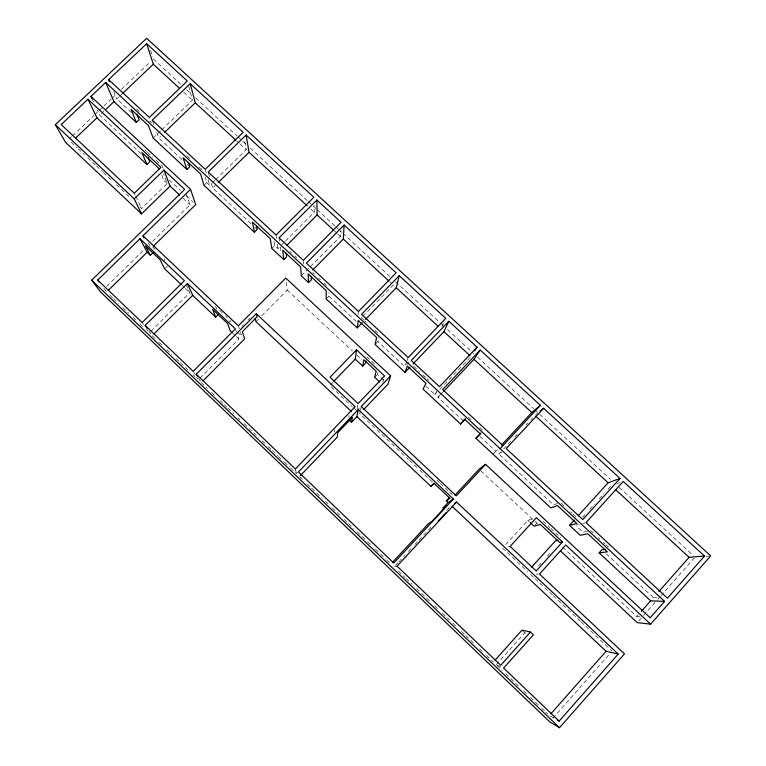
<?xml version="1.0" encoding="UTF-8"?>
<svg xmlns="http://www.w3.org/2000/svg" width="766" height="766" viewBox="0 0 766 766"><rect width="100%" height="100%" fill="white"/><g stroke="black" fill="none" stroke-linecap="round" stroke-linejoin="round"><path stroke-width="0.57" stroke-dasharray="3.83 2.87" d="M326.163 298.979L328.968 296.126L329.035 292.555M310.45 266.625L340.391 236.378L340.679 230.499M334.426 432.014L334.589 429.783M358.057 314.711L358.478 311.475M348.836 417.403L349.133 415.45M357.109 408.766L357.904 404.611M360.365 410.605L359.714 413.669L408.517 459.581M360.585 409.58L361.016 407.531M375.79 343.771L377.897 341.598L378.797 337.547M378.002 372.314L377.485 374.373L383.603 380.089M382.77 382.215L383.68 379.093M406.66 361.581L404.802 366.608L377.897 341.598M407.033 360.575L408.154 357.569M441.877 326.785L443.801 322.582M425.858 386.169L434.916 394.586L437.788 389.645M463.401 421.07L437.932 397.401L439.713 394.471M552.861 718.259L609.726 653.8M638.815 620.833L642.77 616.352M643.564 615.452L657.017 600.199M657.812 599.309L660.187 596.618M660.972 595.718L694.216 558.041M562.589 547.192L636.814 616.496L638.356 614.753M606.251 553.837L653.427 597.681L654.978 595.919M496.196 664.677L524.777 632.869L526.931 633.358M538.594 565.835L541.744 562.349M547.269 556.26L551.214 551.903M582.591 517.28L584.975 514.637M589.753 509.371L594.531 504.095M599.299 498.829L604.077 493.553M608.06 489.168L611.239 485.654M534.764 525.466L536.851 523.168L538.967 522.546M505.713 544.597L527.831 520.411L533.203 518.678M493.055 454.209L497.44 449.498M398.033 562.665L394.021 566.974L397.027 566.151M398.827 561.804L402.839 557.495M403.634 556.633L405.233 554.91M408.441 551.453L411.648 548.006M414.846 544.559L418.054 541.112M418.858 540.25L422.861 535.932M423.665 535.07L427.667 530.761M428.462 529.9L430.865 527.314M446.645 510.338L451.193 505.436M557.457 503.482L553.559 504.861L498.905 454.066L500.504 452.352M503.702 448.905L511.698 440.306M514.896 436.869L517.289 434.284M526.079 424.824L527.678 423.1M530.876 419.663L532.475 417.939M434.916 394.586L436.553 392.862M439.828 389.406L470.161 357.425M437.932 397.401L439.579 395.668M440.393 394.806L442.853 392.211M290.458 467.94L296.461 473.685L298.108 471.961M356.707 410.844L359.991 407.416M406.44 364.884L409.724 361.456M374.67 377.303L376.776 375.101M333.066 382.1L329.773 385.499L352.37 406.756M362.854 316.348L393.293 285.057L389.779 281.831M241.788 326.383L243.416 324.727M248.328 319.776L249.965 318.129M200.022 378.203L238.82 339.003L236.895 333.363M255.997 321.653L258.458 319.154M261.742 315.841L287.221 290.094L286.024 280.241M301.306 275.865L309.617 267.458M228.335 322.792L230.547 320.561L231.294 322.697M273.969 241.261L274.582 245.58L277.895 248.663L281.275 245.273M282.118 244.431L284.655 241.893M285.498 241.041L314.213 212.278L314.041 205.345M271.767 248.395L274.582 245.58M150.969 331.257L189.805 292.631L188.321 289.366M165.379 268.138L167.543 266.013M203.986 185.353L206.81 182.586L205.164 176.879M106.713 286.36L144.104 249.716M152.606 241.395L189.997 204.752L185.41 191.605M206.81 182.586L209.788 185.362L211.483 183.696M212.326 182.873L214.863 180.383M215.715 179.55L246.192 149.676L244.354 139.259M251.095 223.749L212.642 188.015L215.179 185.516M139.833 206.801L141.576 208.438L167.227 183.476L163.484 173.796M167.227 183.476L163.876 180.345L165.293 178.966M153.152 138.062L160.841 130.66M161.693 129.837L192.448 100.212L188.809 86.663M182.002 159.539L158.782 137.957L160.487 136.319M69.026 139.096L71.602 136.645M72.464 135.831L93.969 115.398M94.831 114.574L98.278 111.309M99.14 110.496L111.185 99.053M112.047 98.23L115.484 94.965M121.507 89.239L149.897 62.266M101.466 113.521L103.965 111.147M131.407 112.516L116.805 98.938L118.5 97.32M119.352 96.516L121.899 94.094M535.74 414.655L537.493 413.238M497.632 449.805L495.841 451.212L478.654 435.241M498.905 454.066L503.482 450.628M616.707 483.739L619.991 482.59M576.482 524.921L578.608 524.413M582.84 523.379L584.965 522.862M507.963 546.895L510.127 546.426M587.426 531.317L583.012 532.236L576.271 525.964M706.204 556.26L709.565 556.001M536.2 574.222L538.402 574.098M653.427 597.681L659.267 597.882M636.814 616.496L640.156 616.812M497.258 665.156L503.626 668.038M553.272 717.752L549.356 715.511L545.928 712.236M153.344 59.001L180.642 84.107M186.808 89.785L190.332 93.021M195.617 97.876L237.01 135.946M237.891 136.76L245.819 144.046M250.223 148.097L307.472 200.749M308.353 201.563L316.281 208.85M317.162 209.664L334.78 225.855M335.661 226.669L341.827 232.337M342.708 233.151L390.267 276.89M395.553 281.744L439.588 322.247M440.469 323.06L443.112 325.493M447.516 329.533L473.934 353.835M477.457 357.08L533.825 408.92M534.706 409.724L610.454 479.382M619.263 487.482L693.249 555.522M183.754 92.217L192.448 100.212M236.531 140.791L239.174 143.213M240.045 144.027L246.192 149.676M310.69 209.032L314.213 212.278M334.359 230.815L336.944 233.199M337.806 233.994L340.391 236.378M136.578 109.031L139.173 111.443M149.552 121.076L151.275 122.684L149.715 118.471M186.856 155.709L191.241 159.778M199.131 167.103L203.517 171.172M289.854 251.325L291.568 252.914M294.996 256.103L296.71 257.692M312.739 272.572L314.462 274.171M318.78 278.173L320.504 279.772M323.951 282.98L326.546 285.383M361.121 317.478L363.745 319.91M364.616 320.724L366.368 322.352M375.101 330.462L379.476 334.522M413.63 366.225L419.548 371.721M422.928 374.852L426.308 377.992M427.15 378.777L428.836 380.348M468.371 417.039L471.866 420.285M479.717 427.572L483.212 430.818M561.21 503.224L564.571 506.345M570.45 511.793L572.125 513.354M572.968 514.139L577.162 518.027M590.73 530.627L593.267 532.983M598.342 537.694L600.027 539.264M603.417 542.405L605.102 543.975M605.954 544.76L608.491 547.115M187.163 164.336L189.748 166.729M254.59 227.004L257.213 229.436M328.968 296.126L356.238 321.471M144.86 149.772L146.603 151.4M147.474 152.214L152.702 157.097M156.187 160.343L162.296 166.04L163.503 169.19M366.751 356.726L376.594 365.909M543.19 521.292L549.911 527.563M550.754 528.339L560.836 537.742M141.136 153.707L99.791 115.111L97.33 109.921M169.276 179.981L180.345 190.322M186.31 195.885L193.128 202.253M287.221 290.094L352.475 351.02M356.822 355.079L362.04 359.953M480.809 470.841L534.266 520.756M535.128 521.56L536.851 523.168M183.064 198.279L189.997 204.752M527.831 520.411L529.392 521.866M437.051 480.301L439.54 482.647M440.373 483.432L448.694 491.255M449.527 492.031L452.85 495.162M71.238 142.265L77.318 147.982M78.18 148.796L84.26 154.521M87.736 157.786L95.549 165.14M96.42 165.954L102.5 171.67M103.362 172.494L112.918 181.475M116.394 184.74L131.149 198.633M353.231 407.569L355.845 410.021M409.389 460.395L418.973 469.414M419.845 470.238L433.786 483.346M502.553 548.054L527.563 571.589M530.704 574.538L534.17 577.794M535.032 578.608L552.353 594.904M553.215 595.718L580.063 620.967M580.925 621.781L612.101 651.11M152.673 247.006L155.268 249.457M219.708 310.326L222.217 312.681M225.549 315.831L227.215 317.411M237.422 332.061L241.692 336.102M182.002 285.249L184.606 287.71M185.468 288.533L189.805 292.631M232.845 333.344L235.401 335.767M236.263 336.58L238.82 339.003M522.642 630.839L524.777 632.869M109.969 295.341L112.525 297.792M113.387 298.606L118.51 303.508M122.79 307.597L128.765 313.323M133.045 317.402L136.463 320.676M139.881 323.941L144.152 328.03M152.175 335.709L155.603 338.974M159.022 342.249L163.302 346.337M166.72 349.612L171.852 354.514M176.132 358.603L179.55 361.878M180.403 362.701L188.953 370.878M193.233 374.967L194.947 376.604M201.305 382.684L207.299 388.419M211.588 392.518L215.878 396.616M220.158 400.714L223.595 403.998M224.448 404.812L227.023 407.273M227.875 408.096L233.879 413.832M238.169 417.93L239.882 419.577M244.162 423.675L252.742 431.871M253.594 432.694L258.745 437.606M262.173 440.89L264.739 443.351M268.167 446.626L271.604 449.91M272.457 450.724L277.598 455.646M278.46 456.469L283.602 461.381M284.464 462.204L289.605 467.126M299.477 476.557L302.924 479.861M307.243 483.988L310.69 487.291M311.551 488.114L315.87 492.241M316.731 493.065L321.911 498.015M325.358 501.318L328.815 504.612M332.262 507.915L340.889 516.169M344.346 519.472L347.793 522.766M348.654 523.59L353.835 528.54M357.282 531.843L366.78 540.92M367.642 541.744L371.95 545.871M375.407 549.174L379.716 553.301M380.587 554.124L385.758 559.075M386.619 559.898L390.938 564.025M398.349 571.11L405.262 577.727M406.124 578.55L412.175 584.334M416.503 588.47L420.821 592.606M421.683 593.43L430.329 601.693M434.657 605.829L438.975 609.966M442.432 613.269L449.345 619.885M452.802 623.189L456.268 626.492M461.448 631.452L464.905 634.765M465.776 635.588L475.284 644.685M479.602 648.812L483.059 652.125M486.515 655.428L493.438 662.044M497.048 665.501L502.19 670.422M505.627 673.697L509.907 677.795M510.769 678.619L519.338 686.815M523.628 690.913L527.056 694.197M530.493 697.472L538.211 704.854M541.639 708.138L545.066 711.413M103.831 288.37L106.551 292.066M142.141 322.534L143.443 324.42M146.689 329.15L147.982 331.046M148.987 331.027L150.902 333.832M193.214 371.338L197.791 378.921M198.499 378.002L200.74 381.746M148.336 242.908L149.954 246.087M164.068 258.87L165.063 260.909M134.27 193.233L135.237 195.253M135.726 196.268L141.576 208.438M91.92 98.498L94.381 103.688M186.349 285.019L187.823 288.284M113.627 91.451L116.805 98.938M161.827 175.127L163.876 180.345M215.543 306.39L216.673 309.33M152.654 121.248L153.88 124.59M156.743 132.384L158.782 137.957M235.746 329.974L236.512 332.233M238.676 326.843L239.327 328.853M240.342 331.956L241.357 335.068M150.538 50.288L152.635 56.818M205.25 169.305L206.217 172.743M208.161 179.627L209.788 185.362M208.524 173.193L209.472 176.611M211.378 183.447L212.642 188.015M295.341 468.964L296.461 473.685M276.066 235.009L276.516 238.427M277.282 244.105L277.895 248.663M279.083 237.814L279.513 241.204M280.232 246.844L280.796 251.363M303.393 261.254L303.566 264.05"/><path stroke-width="1.15" d="M312.806 269.91L343.312 239.059L344.125 225.06L396.137 272.83L358.478 311.475L306.381 263.14L344.125 225.06M311.226 276.459L311.35 279.753L308.545 282.597L308.124 273.883L326.239 290.726L326.163 298.979L357.253 327.905L358.239 320.447L376.594 337.5L375.091 344.499L405.003 372.314L409.867 367.23M333.88 381.248L355.252 359.158L356.563 349.823L384.589 375.962L358.095 403.567L330.041 377.207L356.563 349.823M349.296 420.074L351.546 422.2L352.379 417.384L337.691 432.713L337.279 437.099L300.291 475.705M355.252 359.158L362.711 366.129L363.85 359.733L376.163 371.213L374.67 377.303L379.658 381.966M365.928 361.045L365.526 363.208L362.711 366.129M351.546 422.2L356.879 416.637L358.268 409.59L453.357 499.02L393.81 563.077L298.481 471.961L358.268 409.59M365.554 319.365L396.252 287.786L399.21 275.655L445.726 318.378L408.154 357.569L361.562 314.338L399.21 275.655M454.966 495.171L479.085 469.232L485.587 464.34L650.171 617.769L664.572 601.415L105.698 82.46L90.934 96.43L190.562 189.307L142.993 235.804L238.35 325.837L285.756 278.048L390.641 375.828L387.969 384.168L363.754 409.456M405.003 372.314L407.378 366.1L425.963 383.364L423.062 389.109L460.615 424.038L465.45 418.648M413.113 363.84L443.916 331.649L448.847 321.241L477.036 347.142L474.614 350.905M443.677 391.349L474.001 359.34L480.186 350.024L540.423 405.348L500.121 448.704M460.615 424.038L464.627 419.289L480.339 433.882L475.868 438.229L550.783 507.906L557.514 505.579L576.827 523.513L569.521 525.332L580.245 535.3L587.876 533.787L607.333 551.855L599.117 552.861L650.669 600.812L664.572 601.415M557.179 719.983L559.142 721.103L618.2 654.049L456.565 502.036L454.774 503.166M704.519 556.068L667.445 598.16L586.019 522.603L623.265 481.441L704.519 556.068L689.094 557.303L658.856 591.534M163.934 170.09L184.644 189.422L91.69 280.193L100.767 292.191L549.701 721.84L559.515 727.7L624.472 653.877L539.494 574.031L565.758 544.999L650.612 624.166L710.685 555.905L146.67 38.3L55.315 124.676L65.579 142.371L141.547 213.896L170.071 186.128L163.934 170.09L134.232 198.901L141.547 213.896M550.926 713.73L606.088 651.282L618.2 654.049M641.429 611.268L650.669 600.812M495.018 660.273L521.933 630.169L530.426 632.036L533.395 634.851L503.626 668.038L559.142 721.103M530.426 632.036L500.744 665.29L397.027 566.151L456.565 502.036M599.117 552.861L601.885 549.777L605.437 549.308M562.493 541.945L536.219 570.957L510.127 546.426L536.43 517.634L562.493 541.945L559.649 542.481L540.317 524.442L534.065 526.232L530.168 522.594M620.01 478.444L582.754 519.578L506.221 448.56L543.621 408.288L620.01 478.444L608.118 482.772L578.186 515.777M531.575 567.166L555.609 540.672L557.907 540.222M569.521 525.332L574.241 520.124M453.357 499.02L448.11 502.534L446.3 500.83L449.125 497.785M392.537 562.301L428.587 523.532L431.718 521.665L446.348 505.933L442.805 508.251L448.11 502.534M501.433 445.199L531.805 412.539L540.423 405.348M485.587 464.34L456.297 495.851L361.226 406.507L390.641 375.828M438.142 521.167L446.272 512.416M356.879 416.637L430.952 486.381L433.786 483.346M475.868 438.229L480.933 433.029M477.036 347.142L439.521 386.677L411.275 360.47L448.847 321.241M480.186 350.024L442.671 389.597L503.023 445.592M357.253 327.905L362.232 322.783M196.268 374.258L256.294 313.687L355.137 406.65L295.341 468.964L196.268 374.258L197.389 376.135M202.971 380.999L244.622 338.869L242.343 331.707L257.07 316.837L256.294 313.687M286.714 245.426L317.114 214.949L316.865 200.022L341.081 222.264L303.336 260.316L279.083 237.814L316.865 200.022M147.072 328.221L145.157 325.416L187.383 283.506L192.697 295.37L215.686 317.124L218.559 314.242M256.591 226.056L257.213 229.436L254.398 232.242L252.445 222.159L270.302 238.753L271.767 248.395L283.803 259.588L286.618 256.763L286.225 253.23M153.87 334.024L192.697 295.37M99.073 281.907L97.713 280.059L139.996 238.733L147.129 252.263L150.318 255.279L153.2 252.454M108.236 290.41L147.129 252.263M153.391 246.125L195.684 204.637L190.562 189.307M218.569 182.203L249.046 152.3L246.097 135.027L208.208 172.053L276.066 235.009L313.849 197.255L246.097 135.027M136.99 114.249L139.134 119.697L136.31 122.407L131.072 109.404L148.374 125.471L153.152 138.062L186.923 169.477L189.748 166.729L188.379 162.43M87.975 99.226L160.984 167.342L134.27 193.233L61.203 124.571L87.975 99.226L96.947 117.811L146.909 164.489L149.743 161.75L147.972 157.394M164.719 132.24L195.263 102.807L190.207 83.695L152.252 120.128L205.25 169.305L243.128 132.307L190.207 83.695M75.518 138.186L96.947 117.811M105.631 109.557L113.971 101.629L105.698 82.46M122.751 93.289L153.324 64.21L146.66 43.7L108.648 79.674L109.548 81.809M430.952 486.381L434.13 483.423L449.939 498.293L446.3 500.83M540.116 411.112L543.621 408.288M650.612 624.166L637.235 622.624L560.319 550.764M146.66 43.7L187.287 81.014L149.322 117.418L108.648 79.674M153.324 64.21L179.407 88.214M195.263 102.807L235.66 139.977M249.046 152.3L307.166 205.795M317.114 214.949L333.497 230.02M343.312 239.059L388.908 281.026M396.252 287.786L438.296 326.479M443.916 331.649L470.113 355.759M474.001 359.34L531.805 412.539M535.74 416.158L608.118 482.772M615.615 489.675L689.094 557.303M113.971 101.629L136.31 122.407M254.398 232.242L203.986 185.353L200.615 174.006L183.074 157.719L186.923 169.477M308.545 282.597L301.306 275.865L300.674 266.97L282.673 250.243L283.803 259.588M159.376 168.865L141.93 152.587L146.909 164.489M170.071 186.128L179.598 195.033M55.315 124.676L134.232 198.901M351.268 411.361L255.997 321.653L255.164 318.369M452.064 506.259L606.088 651.282M139.996 238.733L184.367 280.662L142.141 322.534L97.713 280.059M187.383 283.506L235.363 328.853L193.214 371.338L145.157 325.416M181.13 284.435L164.661 268.856L160.113 259.751L145.368 245.809L150.318 255.279M231.993 332.54L230.279 330.922L227.598 323.53L212.584 309.349L215.686 317.124M91.69 280.193L559.515 727.7M142.993 235.804L144.075 237.9M90.934 96.43L91.92 98.498"/></g></svg>
